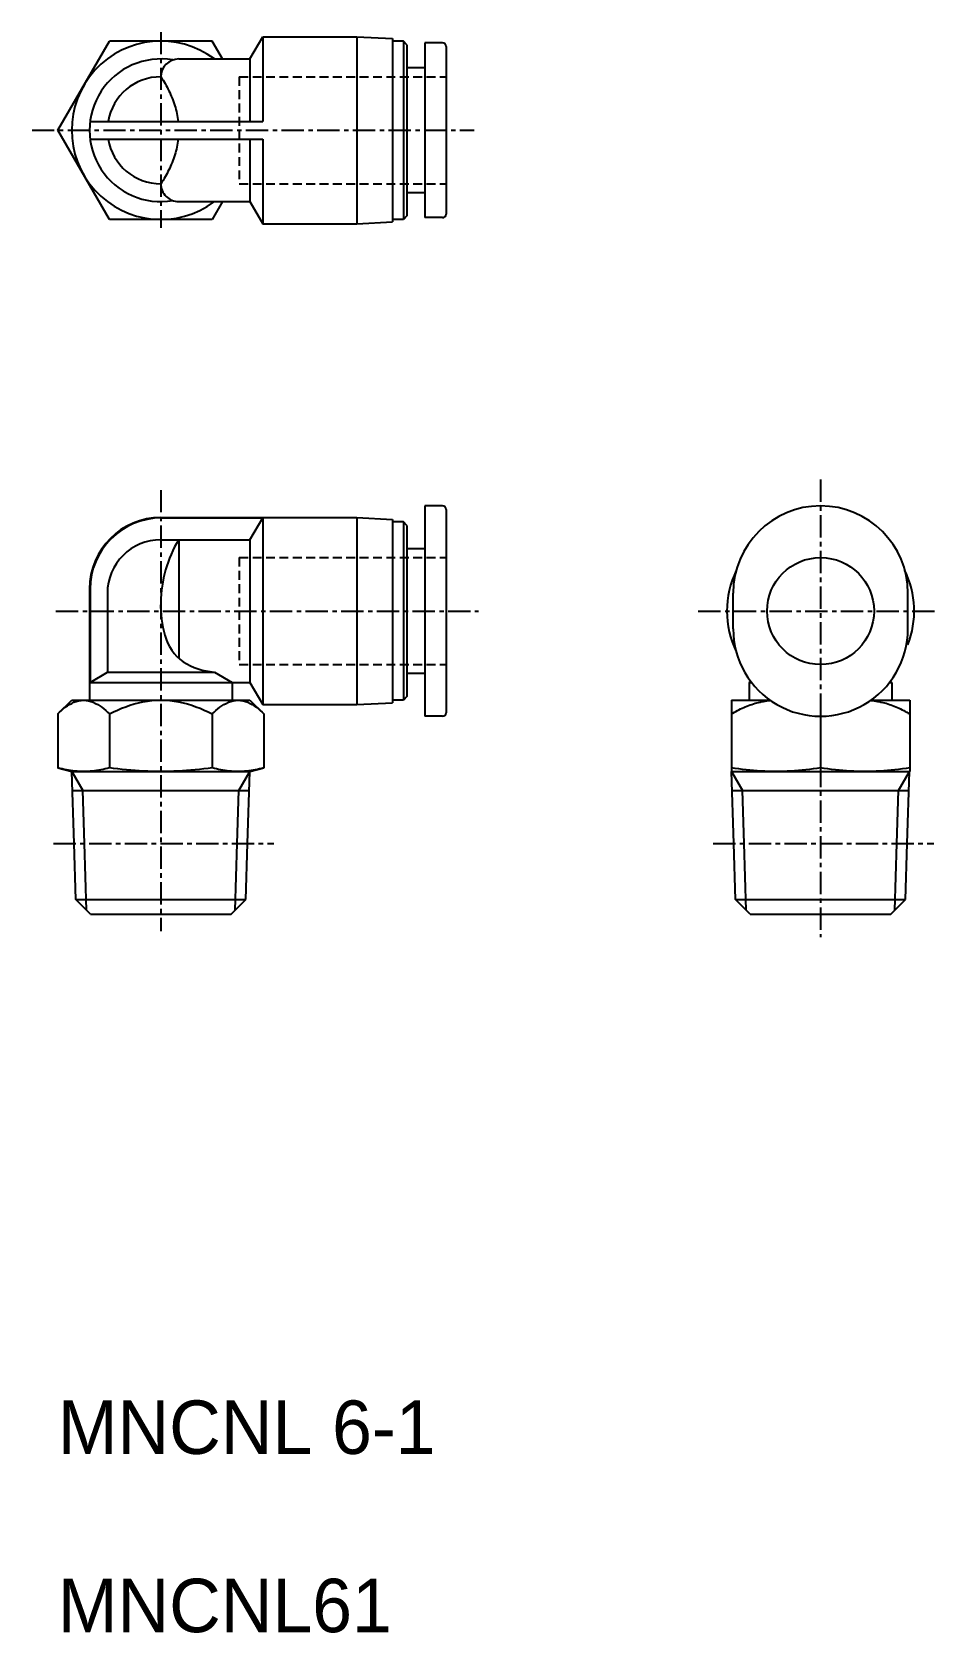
# Model space of a CAD drawing. Extents: x -1.5 to 49.4, y 0 to 89.8.
import ezdxf

# ---------------------------------------------------------------- set-up
doc = ezdxf.new("R2010")
doc.units = 0
doc.linetypes.add('CENTER', pattern=[2, 1.25, -0.25, 0.25, -0.25])
doc.linetypes.add('DASHED', pattern=[0.75, 0.5, -0.25])
doc.layers.get('0').update_dxf_attribs({"linetype": 'CONTINUOUS'})
doc.layers.add('CENTER', color=1, linetype='CENTER')

msp = doc.modelspace()

# ---------------------------------------------------------------- linework, layer by layer
at = {"color": 7, "linetype": 'CONTINUOUS'}
for p, q in [((0, 84.252), (2.887, 89.252)), ((8.66, 89.252), (2.887, 89.252)), ((9.238, 88.252), (8.66, 89.252)), ((10.773, 88.252), (11.495, 89.502)), ((11.495, 89.502), (16.774, 89.502)), ((11.495, 89.502), (11.495, 84.752)), ((16.774, 89.502), (16.774, 79.002)), ((16.774, 89.502), (18.774, 89.397)), ((18.774, 89.397), (18.774, 79.107)), ((19.374, 89.252), (18.774, 89.252)), ((19.374, 89.252), (19.374, 79.252)), ((19.574, 89.052), (19.374, 89.252)), ((19.574, 89.052), (19.574, 79.452)), ((20.574, 89.152), (20.574, 79.352)), ((21.574, 89.152), (20.574, 89.152)), ((21.774, 88.952), (21.774, 79.552)), ((6.774, 88.252), (10.773, 88.252)), ((10.773, 88.252), (10.773, 84.752)), ((20.574, 87.752), (19.574, 87.752)), ((1.805, 84.752), (11.495, 84.752)), ((2.887, 79.252), (0, 84.252)), ((1.805, 83.752), (11.495, 83.752)), ((10.773, 83.752), (10.773, 80.252)), ((11.495, 83.752), (11.495, 79.002)), ((6.774, 80.252), (10.773, 80.252)), ((9.238, 80.252), (8.66, 79.252)), ((10.773, 80.252), (11.495, 79.002)), ((20.574, 80.752), (19.574, 80.752)), ((8.66, 79.252), (2.887, 79.252)), ((16.774, 79.002), (18.774, 79.107)), ((19.374, 79.252), (18.774, 79.252)), ((19.574, 79.452), (19.374, 79.252)), ((21.574, 79.352), (20.574, 79.352)), ((11.495, 79.002), (16.774, 79.002)), ((20.574, 63.182), (20.574, 51.382)), ((21.574, 63.182), (20.574, 63.182)), ((21.774, 62.982), (21.774, 51.582)), ((5.774, 62.532), (16.774, 62.532)), ((5.805, 62.508), (11.495, 62.508)), ((10.773, 61.282), (11.495, 62.508)), ((11.495, 62.508), (11.495, 52.032)), ((16.774, 62.532), (16.774, 52.032)), ((16.774, 62.532), (18.774, 62.427)), ((18.774, 62.427), (18.774, 52.137)), ((19.374, 62.282), (18.774, 62.282)), ((19.374, 62.282), (19.374, 52.282)), ((19.574, 62.082), (19.374, 62.282)), ((19.574, 62.082), (19.574, 52.482)), ((5.774, 61.282), (10.773, 61.282)), ((6.774, 61.282), (6.774, 54.636)), ((10.773, 61.282), (10.773, 53.282)), ((20.574, 60.782), (19.574, 60.782)), ((1.774, 58.532), (1.774, 52.282)), ((1.805, 58.508), (1.805, 53.282)), ((2.774, 58.282), (2.774, 53.859)), ((37.874, 56.282), (37.874, 58.282)), ((47.674, 56.282), (47.674, 58.282)), ((1.805, 53.282), (2.774, 53.859)), ((1.805, 53.282), (9.774, 53.282)), ((2.774, 53.859), (8.774, 53.859)), ((8.774, 53.859), (9.774, 53.282)), ((9.774, 53.282), (10.773, 53.282)), ((9.774, 53.282), (9.774, 52.282)), ((10.773, 53.282), (11.495, 52.032)), ((20.574, 53.782), (19.574, 53.782)), ((38.774, 53.282), (38.861, 53.332)), ((38.774, 53.282), (38.774, 52.282)), ((38.774, 53.282), (38.899, 53.282)), ((46.648, 53.282), (46.774, 53.282)), ((46.774, 53.282), (46.686, 53.332)), ((46.774, 53.282), (46.774, 52.282)), ((0, 51.508), (0.774, 52.282)), ((0.774, 52.282), (10.773, 52.282)), ((10.773, 52.282), (11.547, 51.508)), ((16.774, 52.032), (18.774, 52.137)), ((19.374, 52.282), (18.774, 52.282)), ((19.574, 52.482), (19.374, 52.282)), ((37.774, 52.282), (37.774, 48.284)), ((37.774, 52.282), (39.943, 52.282)), ((45.604, 52.282), (47.774, 52.282)), ((47.774, 52.282), (47.774, 48.284)), ((0, 51.508), (0, 48.492)), ((2.887, 51.508), (2.887, 48.492)), ((8.66, 51.508), (8.66, 48.492)), ((11.495, 52.032), (16.774, 52.032)), ((11.547, 51.508), (11.547, 48.492)), ((21.574, 51.382), (20.574, 51.382)), ((42.774, 51.382), (42.774, 48.492)), ((0, 48.492), (0.784, 48.282)), ((0.784, 48.282), (10.763, 48.282)), ((0.91, 44.252), (0.784, 48.282)), ((10.637, 44.252), (10.763, 48.282)), ((10.763, 48.282), (11.547, 48.492)), ((37.774, 48.284), (37.784, 48.282)), ((37.784, 48.282), (47.763, 48.282)), ((37.91, 44.252), (37.784, 48.282)), ((47.638, 44.252), (47.763, 48.282)), ((47.763, 48.282), (47.774, 48.284)), ((0.817, 47.218), (10.73, 47.218)), ((37.817, 47.218), (47.73, 47.218)), ((1.008, 41.097), (0.91, 44.252)), ((10.539, 41.097), (10.637, 44.252)), ((38.008, 41.097), (37.91, 44.252)), ((47.539, 41.097), (47.638, 44.252)), ((1.008, 41.097), (10.539, 41.097)), ((1.824, 40.282), (1.008, 41.097)), ((9.723, 40.282), (10.539, 41.097)), ((38.008, 41.097), (47.539, 41.097)), ((38.824, 40.282), (38.008, 41.097)), ((46.723, 40.282), (47.539, 41.097)), ((1.824, 40.282), (9.723, 40.282)), ((38.824, 40.282), (46.724, 40.282))]:
    msp.add_line(p, q, dxfattribs=at)
at = {"color": 3, "linetype": 'DASHED'}
for p, q in [((10.174, 87.252), (21.774, 87.252)), ((10.174, 87.252), (10.174, 81.252)), ((10.174, 81.252), (21.774, 81.252)), ((10.174, 60.282), (21.774, 60.282)), ((10.174, 60.282), (10.174, 54.282)), ((10.174, 54.282), (21.774, 54.282))]:
    msp.add_line(p, q, dxfattribs=at)
at = {"color": 3, "linetype": 'CONTINUOUS'}
for p, q in [((0.784, 48.282), (1.398, 47.218)), ((10.149, 47.218), (10.763, 48.282)), ((37.784, 48.282), (38.398, 47.218)), ((47.149, 47.218), (47.763, 48.282)), ((1.49, 44.252), (1.398, 47.218)), ((10.057, 44.252), (10.149, 47.218)), ((38.491, 44.252), (38.398, 47.218)), ((47.056, 44.252), (47.149, 47.218)), ((1.608, 40.497), (1.49, 44.252)), ((9.939, 40.497), (10.057, 44.252)), ((38.608, 40.497), (38.491, 44.252)), ((46.939, 40.497), (47.056, 44.252))]:
    msp.add_line(p, q, dxfattribs=at)
at = {"color": 7, "linetype": 'CONTINUOUS'}
for points in [[(5.774, 87.252, -0.03387), (6.222, 86.47, -0.038147), (6.555, 85.632, -0.045618), (6.744, 84.75)], [(6.744, 83.752, -0.045575), (6.555, 82.871, -0.038143), (6.222, 82.033, -0.033844), (5.774, 81.252)], [(6.774, 61.282, 0.065633), (6.035, 59.589, 0.066404), (5.764, 57.761, 0.076897), (5.999, 55.93, 0.173976), (7.031, 54.434, 0.121971), (8.774, 53.859)], [(0, 51.508, -0.103304), (0.899, 52.164, -0.216612), (1.987, 52.164, -0.103323), (2.887, 51.508)], [(2.887, 51.508, -0.076016), (4.773, 52.186, -0.096023), (6.773, 52.186, -0.076035), (8.66, 51.508)], [(8.66, 51.508, -0.103304), (9.56, 52.164, -0.216611), (10.648, 52.164, -0.103324), (11.547, 51.508)], [(37.774, 51.508, -0.034275), (38.462, 51.872, -0.03839), (39.195, 52.133, -0.045315), (39.962, 52.269)], [(45.585, 52.269, -0.045299), (46.352, 52.133, -0.038388), (47.085, 51.872, -0.034261), (47.774, 51.508)], [(2.887, 48.492, -0.045554), (1.931, 48.308, -0.0491), (0.956, 48.308, -0.045571), (0, 48.492)], [(8.66, 48.492, -0.023632), (6.739, 48.308, -0.024096), (4.808, 48.308, -0.023634), (2.887, 48.492)], [(11.547, 48.492, -0.045554), (10.591, 48.308, -0.049101), (9.616, 48.308, -0.045571), (8.66, 48.492)], [(42.774, 48.492, -0.027174), (41.111, 48.308, -0.027885), (39.436, 48.308, -0.027178), (37.774, 48.492)], [(47.774, 48.492, -0.027174), (46.111, 48.308, -0.027885), (44.436, 48.308, -0.027178), (42.774, 48.492)]]:
    msp.add_lwpolyline(points, format="xyb", dxfattribs=at)
msp.add_circle((42.774, 57.282), 3, dxfattribs=at)
for centre, radius, start, end in [((5.774, 84.252), 5, 53.1301, 306.86991), ((21.574, 88.952), 0.2, 0, 90), ((5.774, 84.252), 4, 80.37127, 279.62874), ((6.774, 87.252), 1, 90, 180), ((5.774, 84.252), 3, 90, 170.40592), ((5.774, 84.252), 3, 189.59408, 270), ((6.774, 81.252), 1, 179.99999, 270), ((21.574, 79.552), 0.2, 270, 0), ((21.574, 62.982), 0.2, 0, 90), ((42.774, 58.282), 4.9, 0, 180), ((5.774, 58.532), 4, 90, 180), ((5.805, 58.508), 4, 90, 180), ((5.774, 58.282), 3, 90, 180), ((42.774, 57.282), 5.25, 154.30557, 205.69442), ((42.774, 57.282), 5.25, 338.96053, 25.69442), ((42.774, 56.282), 4.9, 179.99999, 0), ((21.574, 51.582), 0.2, 270, 0)]:
    msp.add_arc(centre, radius, start, end, dxfattribs=at)
at = {"layer": 'CENTER', "color": 1, "linetype": 'CENTER'}
for p, q in [((5.774, 89.764), (5.774, 78.782)), ((-1.451, 84.252), (23.355, 84.252)), ((5.774, 64.073), (5.774, 39.329)), ((42.774, 64.659), (42.774, 38.982)), ((-0.107, 57.282), (23.584, 57.282)), ((35.917, 57.282), (49.359, 57.282)), ((-0.245, 44.252), (12.118, 44.252)), ((36.755, 44.252), (49.118, 44.252))]:
    msp.add_line(p, q, dxfattribs=at)

# ---------------------------------------------------------------- texts
for s, p in [('MNCNL 6-1', (0, 10)), ('MNCNL61', (0, 0))]:
    msp.add_text(s, height=3).set_placement(p)

doc.saveas('drawing.dxf')
